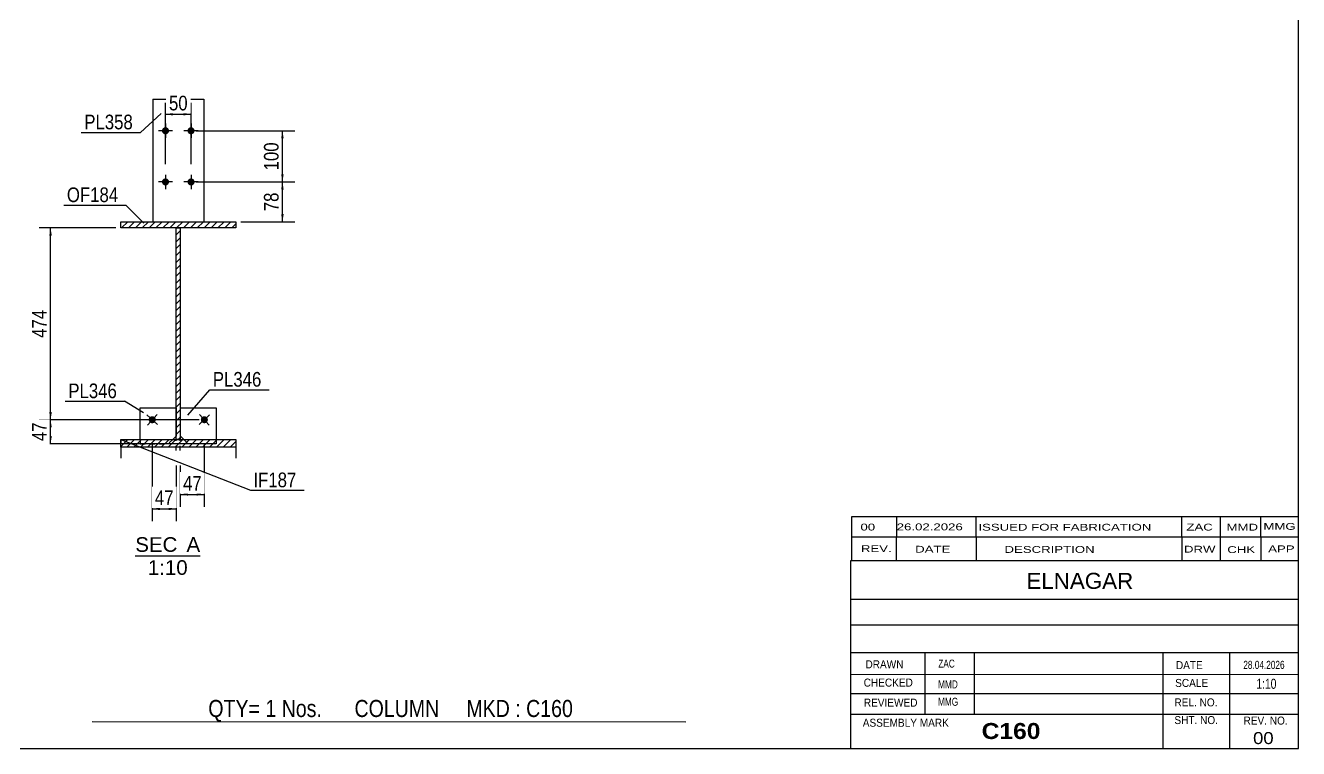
# Model space of a CAD drawing. Header units: millimetres. Extents: x -298 to 114, y -161 to 126.
# Drawn here: x -134.7 to 114.5, y -161 to -19.7 of the extents above; entities that cross this region are included whole.
import ezdxf

# ---------------------------------------------------------------- set-up
doc = ezdxf.new("R2010")
doc.units = ezdxf.units.MM
doc.linetypes.add('DXK_LINE_DOT1', pattern=[1.8814, 0.9407, -0.9407])
doc.styles.add('Arial', font='ARIAL.TTF', dxfattribs={"height": 0.2})
doc.styles.add('Arial Bold', font='ARIALBD.TTF', dxfattribs={"height": 0.2})
doc.styles.add('Arial Narrow', font='ARIALN.TTF', dxfattribs={"height": 0.2})

# ---------------------------------------------------------------- blocks, each defined once
blk = doc.blocks.new('Unknown-622305944-1210')
at = {"color": 5, "linetype": 'Continuous'}
for p, q in [((114.5, -161.05), (114.5, 125.95)), ((-295.5, -161.05), (114.5, -161.05))]:
    blk.add_line(p, q, dxfattribs=at)
blk = doc.blocks.new('Unknown-622305944-12 - 2388')
at = {"color": 1, "linetype": 'Continuous'}
blk.add_line((-113.16, -123.34), (-100.47, -123.34), dxfattribs=at)
at = {"color": 0, "linetype": 'Continuous'}
for points in [[(-104.94, -122.59), (-104.94, -119.59), (-113.16, -119.59), (-113.16, -122.59)], [(-100.47, -122.59), (-100.47, -119.59), (-103.14, -119.59), (-103.14, -122.59)], [(-102.92, -127.09), (-102.92, -124.09), (-110.7, -124.09), (-110.7, -127.09)]]:
    blk.add_wipeout(points, dxfattribs=at)
at = {"color": 136, "linetype": 'Continuous', "style": 'Arial'}
for s, height, p in [('SEC', 2.865, (-113.16, -122.59)), ('A', 2.87, (-103.14, -122.59)), ('1:10', 2.865, (-110.7, -127.09))]:
    blk.add_text(s, height=height, dxfattribs=at).set_placement(p)
blk = doc.blocks.new('Part-622305944-2415 - 2388')
at = {"linetype": 'Continuous'}
h = blk.add_hatch(dxfattribs=at)
h.set_pattern_fill('', scale=0.3, style=0, pattern_type=0)
h.set_pattern_definition([(45, (-115.9954, -100.6221), (-0.67352, 0.67352), [])])
h.paths.add_polyline_path([(-93.5, -100.62), (-116, -100.62), (-116, -102.13), (-93.5, -102.13)])
at = {"color": 7, "linetype": 'DXK_LINE_DOT1'}
for p, q in [((-116, -100.62), (-116, -102.13)), ((-93.5, -100.62), (-93.5, -102.13))]:
    blk.add_line(p, q, dxfattribs=at)
at = {"color": 2, "linetype": 'Continuous'}
for p, q in [((-116, -100.62), (-93.5, -100.62)), ((-116, -102.13), (-116, -100.62)), ((-116, -102.13), (-116, -104.28)), ((-93.5, -102.13), (-116, -102.13)), ((-93.5, -100.62), (-93.5, -102.13)), ((-93.5, -102.13), (-93.5, -104.28))]:
    blk.add_line(p, q, dxfattribs=at)
blk = doc.blocks.new('Part-622305944-2391 - 2388')
at = {"linetype": 'Continuous'}
h = blk.add_hatch(dxfattribs=at)
h.set_pattern_fill('', scale=0.3, style=0, pattern_type=0)
h.set_pattern_definition([(45, (-105.1454, -59.2621), (-0.67352, 0.67352), [])])
h.paths.add_polyline_path([(-104.35, -59.26), (-105.15, -59.26), (-105.15, -100.62), (-104.35, -100.62)])
at = {"color": 2, "linetype": 'Continuous'}
for p, q in [((-105.15, -59.26), (-104.35, -59.26)), ((-105.15, -74.26), (-105.15, -59.26)), ((-104.35, -59.26), (-104.35, -74.26)), ((-105.15, -100.62), (-105.15, -74.36)), ((-104.35, -74.36), (-104.35, -100.62)), ((-104.35, -100.62), (-105.15, -100.62))]:
    blk.add_line(p, q, dxfattribs=at)
at = {"color": 7, "linetype": 'DXK_LINE_DOT1'}
for p, q in [((-105.15, -102.78), (-105.15, -100.62)), ((-104.35, -102.78), (-104.35, -100.62))]:
    blk.add_line(p, q, dxfattribs=at)
blk = doc.blocks.new('Part-622305944-2409 - 2388')
at = {"linetype": 'Continuous'}
h = blk.add_hatch(dxfattribs=at)
h.set_pattern_fill('', scale=0.3, style=0, pattern_type=0)
h.set_pattern_definition([(45, (-115.9954, -58.0621), (-0.67352, 0.67352), [])])
h.paths.add_polyline_path([(-93.5, -58.06), (-116, -58.06), (-116, -59.26), (-93.5, -59.26)])
at = {"color": 2, "linetype": 'Continuous'}
for p, q in [((-116, -58.06), (-93.5, -58.06)), ((-116, -59.26), (-116, -58.06)), ((-93.5, -59.26), (-116, -59.26)), ((-93.5, -58.06), (-93.5, -59.26))]:
    blk.add_line(p, q, dxfattribs=at)
blk = doc.blocks.new('Part-622305944-4797 - 2388')
at = {"color": 2, "linetype": 'Continuous'}
for p, q in [((-109.75, -34.06), (-99.75, -34.06)), ((-109.75, -34.06), (-109.75, -58.06)), ((-99.75, -34.06), (-99.75, -58.06))]:
    blk.add_line(p, q, dxfattribs=at)
at = {"color": 7, "linetype": 'DXK_LINE_DOT1'}
blk.add_line((-109.75, -58.06), (-99.75, -58.06), dxfattribs=at)
blk = doc.blocks.new('Part-622305944-4798 - 2388')
at = {"color": 2, "linetype": 'Continuous'}
for p, q in [((-112.18, -100.62), (-112.18, -94.46)), ((-112.18, -94.46), (-105.18, -94.46)), ((-105.18, -94.46), (-105.18, -99.96)), ((-105.18, -99.96), (-105.84, -100.62))]:
    blk.add_line(p, q, dxfattribs=at)
at = {"color": 7, "linetype": 'DXK_LINE_DOT1'}
for p, q in [((-112.18, -100.62), (-112.18, -101.46)), ((-112.18, -101.46), (-106.68, -101.46)), ((-105.84, -100.62), (-106.68, -101.46))]:
    blk.add_line(p, q, dxfattribs=at)
blk = doc.blocks.new('Part-622305944-4801 - 2388')
at = {"color": 2, "linetype": 'Continuous'}
for p, q in [((-104.32, -99.96), (-104.32, -94.46)), ((-104.32, -94.46), (-97.32, -94.46)), ((-97.32, -94.46), (-97.32, -100.62)), ((-104.32, -99.96), (-103.66, -100.62))]:
    blk.add_line(p, q, dxfattribs=at)
at = {"color": 7, "linetype": 'DXK_LINE_DOT1'}
for p, q in [((-103.66, -100.62), (-102.82, -101.46)), ((-97.32, -101.46), (-102.82, -101.46)), ((-97.32, -100.62), (-97.32, -101.46))]:
    blk.add_line(p, q, dxfattribs=at)
blk = doc.blocks.new('Bolt-622305944-4811 - 2388')
at = {"linetype": 'Continuous'}
for points in [[(-106.55, -40.26, -1), (-107.95, -40.26, -1)], [(-101.55, -40.26, -1), (-102.95, -40.26, -1)], [(-106.55, -50.26, -1), (-107.95, -50.26, -1)], [(-101.55, -50.26, -1), (-102.95, -50.26, -1)]]:
    blk.add_hatch(color=3, dxfattribs=at).paths.add_polyline_path(points)
at = {"color": 3, "linetype": 'Continuous'}
for p, q in [((-107.25, -38.86), (-107.25, -41.66)), ((-102.25, -38.86), (-102.25, -41.66)), ((-105.85, -40.26), (-108.65, -40.26)), ((-100.85, -40.26), (-103.65, -40.26)), ((-107.25, -48.86), (-107.25, -51.66)), ((-102.25, -48.86), (-102.25, -51.66)), ((-105.85, -50.26), (-108.65, -50.26)), ((-100.85, -50.26), (-103.65, -50.26))]:
    blk.add_line(p, q, dxfattribs=at)
blk = doc.blocks.new('Bolt-622305944-4812 - 2388')
at = {"linetype": 'Continuous'}
blk.add_hatch(color=3, dxfattribs=at).paths.add_polyline_path([(-109.38, -96.24, -1), (-110.31, -97.28, -1)])
at = {"color": 3, "linetype": 'Continuous'}
for p, q in [((-110.88, -95.82), (-108.81, -97.7)), ((-108.91, -95.72), (-110.78, -97.8))]:
    blk.add_line(p, q, dxfattribs=at)
blk = doc.blocks.new('Bolt-622305944-4815 - 2388')
at = {"linetype": 'Continuous'}
blk.add_hatch(color=3, dxfattribs=at).paths.add_polyline_path([(-99.18, -97.28, -1), (-100.11, -96.24, -1)])
at = {"color": 3, "linetype": 'Continuous'}
for p, q in [((-98.61, -95.82), (-100.68, -97.7)), ((-98.71, -97.8), (-100.58, -95.72))]:
    blk.add_line(p, q, dxfattribs=at)
blk = doc.blocks.new('StraightDimension-622305944-8103 - 2388')
at = {"linetype": 'Continuous'}
for points in [[(-130, -60.76), (-129.75, -59.26), (-129.5, -60.76)], [(-129.5, -95.26), (-129.75, -96.76), (-130, -95.26)]]:
    blk.add_hatch(color=7, dxfattribs=at).paths.add_polyline_path(points)
at = {"color": 7, "linetype": 'Continuous'}
for p, q in [((-117, -59.26), (-132, -59.26)), ((-129.75, -96.76), (-129.75, -59.26)), ((-100.65, -96.76), (-132, -96.76))]:
    blk.add_line(p, q, dxfattribs=at)
at = {"color": 0}
blk.add_wipeout([(-129.9, -74.67), (-134.1, -74.67), (-134.1, -81.35), (-129.9, -81.35)], dxfattribs=at)
at = {"color": 3, "style": 'Arial Narrow'}
blk.add_text('474', height=2.863, rotation=90.0002, dxfattribs=at).set_placement((-130.5, -80.75))
blk = doc.blocks.new('StraightDimension-622305944-2486 - 2388')
at = {"linetype": 'Continuous'}
for points in [[(-105.75, -37.27), (-107.25, -37.02), (-105.75, -36.77)], [(-103.75, -36.77), (-102.25, -37.02), (-103.75, -37.27)]]:
    blk.add_hatch(color=7, dxfattribs=at).paths.add_polyline_path(points)
at = {"color": 7, "linetype": 'Continuous'}
for p, q in [((-107.25, -46.76), (-107.25, -34.77)), ((-102.25, -46.76), (-102.25, -34.77)), ((-107.25, -37.02), (-102.25, -37.02))]:
    blk.add_line(p, q, dxfattribs=at)
at = {"color": 0}
blk.add_wipeout([(-102.32, -36.87), (-102.32, -32.67), (-107.17, -32.67), (-107.17, -36.87)], dxfattribs=at)
at = {"color": 3, "style": 'Arial Narrow'}
blk.add_text('50', height=2.863, dxfattribs=at).set_placement((-106.57, -36.27))
blk = doc.blocks.new('StraightDimension-622305944-2488 - 2388')
at = {"linetype": 'Continuous'}
for points in [[(-108.35, -114.44), (-109.85, -114.19), (-108.35, -113.94)], [(-106.65, -113.94), (-105.15, -114.19), (-106.65, -114.44)]]:
    blk.add_hatch(color=7, dxfattribs=at).paths.add_polyline_path(points)
at = {"color": 7, "linetype": 'Continuous'}
for p, q in [((-109.85, -101.62), (-109.85, -116.59)), ((-105.15, -105.74), (-105.15, -116.59)), ((-109.85, -114.19), (-105.15, -114.19))]:
    blk.add_line(p, q, dxfattribs=at)
at = {"color": 0}
blk.add_wipeout([(-105.07, -114.04), (-105.07, -109.84), (-109.92, -109.84), (-109.92, -114.04)], dxfattribs=at)
at = {"color": 3, "style": 'Arial Narrow'}
blk.add_text('47', height=2.863, dxfattribs=at).set_placement((-109.32, -113.44))
blk = doc.blocks.new('StraightDimension-622305944-2496 - 2388')
at = {"linetype": 'Continuous'}
for points in [[(-102.85, -111.61), (-104.35, -111.36), (-102.85, -111.11)], [(-101.15, -111.11), (-99.65, -111.36), (-101.15, -111.61)]]:
    blk.add_hatch(color=7, dxfattribs=at).paths.add_polyline_path(points)
at = {"color": 7, "linetype": 'Continuous'}
for p, q in [((-99.65, -101.62), (-99.65, -113.76)), ((-104.35, -105.74), (-104.35, -113.76)), ((-104.35, -111.36), (-99.65, -111.36))]:
    blk.add_line(p, q, dxfattribs=at)
at = {"color": 0}
blk.add_wipeout([(-99.57, -111.21), (-99.57, -107.01), (-104.42, -107.01), (-104.42, -111.21)], dxfattribs=at)
at = {"color": 3, "style": 'Arial Narrow'}
blk.add_text('47', height=2.863, dxfattribs=at).set_placement((-103.82, -110.61))
blk = doc.blocks.new('StraightDimension-622305944-8044 - 2388')
at = {"linetype": 'Continuous'}
for points in [[(-84.62, -41.76), (-84.37, -40.26), (-84.12, -41.76)], [(-84.12, -48.76), (-84.37, -50.26), (-84.62, -48.76)]]:
    blk.add_hatch(color=7, dxfattribs=at).paths.add_polyline_path(points)
at = {"color": 7, "linetype": 'Continuous'}
for p, q in [((-101.25, -40.26), (-81.97, -40.26)), ((-84.37, -50.26), (-84.37, -40.26)), ((-101.25, -50.26), (-81.97, -50.26))]:
    blk.add_line(p, q, dxfattribs=at)
at = {"color": 0}
blk.add_wipeout([(-84.52, -41.92), (-88.72, -41.92), (-88.72, -48.6), (-84.52, -48.6)], dxfattribs=at)
at = {"color": 3, "style": 'Arial Narrow'}
blk.add_text('100', height=2.863, rotation=90.0002, dxfattribs=at).set_placement((-85.12, -48))
blk = doc.blocks.new('StraightDimension-622305944-8045 - 2388')
at = {"linetype": 'Continuous'}
for points in [[(-84.62, -51.76), (-84.37, -50.26), (-84.12, -51.76)], [(-84.12, -56.56), (-84.37, -58.06), (-84.62, -56.56)]]:
    blk.add_hatch(color=7, dxfattribs=at).paths.add_polyline_path(points)
at = {"color": 7, "linetype": 'Continuous'}
for p, q in [((-101.25, -50.26), (-81.97, -50.26)), ((-84.37, -58.06), (-84.37, -50.26)), ((-92.5, -58.06), (-81.97, -58.06))]:
    blk.add_line(p, q, dxfattribs=at)
at = {"color": 0}
blk.add_wipeout([(-84.52, -51.73), (-88.72, -51.73), (-88.72, -56.59), (-84.52, -56.59)], dxfattribs=at)
at = {"color": 3, "style": 'Arial Narrow'}
blk.add_text('78', height=2.863, rotation=90.0002, dxfattribs=at).set_placement((-85.12, -55.99))
blk = doc.blocks.new('StraightDimension-622305944-8104 - 2388')
at = {"linetype": 'Continuous'}
for points in [[(-130, -98.26), (-129.75, -96.76), (-129.5, -98.26)], [(-129.5, -99.96), (-129.75, -101.46), (-130, -99.96)]]:
    blk.add_hatch(color=7, dxfattribs=at).paths.add_polyline_path(points)
at = {"color": 7, "linetype": 'Continuous'}
for p, q in [((-100.65, -96.76), (-132, -96.76)), ((-129.75, -101.46), (-129.75, -96.76)), ((-98.32, -101.46), (-132, -101.46))]:
    blk.add_line(p, q, dxfattribs=at)
at = {"color": 0}
blk.add_wipeout([(-129.9, -96.68), (-134.1, -96.68), (-134.1, -101.54), (-129.9, -101.54)], dxfattribs=at)
at = {"color": 3, "style": 'Arial Narrow'}
blk.add_text('47', height=2.863, rotation=90.0002, dxfattribs=at).set_placement((-130.5, -100.94))
blk = doc.blocks.new('CBS_CALLOFF-622305944-8716')
at = {"color": 7, "linetype": 'Continuous'}
blk.add_line((-121.63, -155.78), (-5.39, -155.8), dxfattribs=at)
at = {"color": 3, "linetype": 'Continuous', "style": 'Arial Narrow'}
blk.add_text('QTY= 1 Nos.      COLUMN     MKD : C160', height=3.3405, dxfattribs=at).set_placement((-98.87, -154.89))
blk = doc.blocks.new('CBS_NAME_BLOG-622305944-8717')
at = {"color": 7, "linetype": 'Continuous'}
for p, q in [((26.9, -124.3), (114.42, -124.3)), ((26.9, -161.01), (26.9, -124.3)), ((26.91, -131.83), (114.42, -131.83)), ((26.98, -136.89), (114.5, -136.89)), ((26.9, -142.26), (114.42, -142.26)), ((41.43, -154.37), (41.43, -142.27)), ((51.11, -154.34), (51.11, -142.27)), ((88.03, -161.01), (88.03, -142.28)), ((101.08, -161.01), (101.08, -142.26)), ((26.91, -146.56), (114.5, -146.54)), ((26.9, -150.31), (114.42, -150.31)), ((26.9, -154.35), (114.42, -154.35)), ((26.9, -161.05), (114.5, -161.05))]:
    blk.add_line(p, q, dxfattribs=at)
at = {"color": 3, "linetype": 'Continuous', "style": 'Arial'}
blk.add_text('ELNAGAR', height=3.133, dxfattribs=at).set_placement((61.23, -129.83))
at = {"color": 3, "linetype": 'Continuous'}
for s, height, style, width, p in [('DRAWN', 1.566, 'Arial', 0.9, (29.74, -145.37)), ('ZAC', 1.565, 'Arial Narrow', 0.9, (43.99, -145.23)), ('DATE', 1.566, 'Arial', 0.9, (90.5, -145.53)), ('28.04.2026', 1.565, 'Arial Narrow', 0.9, (103.69, -145.47)), ('CHECKED', 1.566, 'Arial', 0.9, (29.39, -148.94)), ('MMD', 1.565, 'Arial Narrow', 0.9, (43.96, -149.29)), ('SCALE', 1.566, 'Arial', 0.9, (90.35, -149.01)), ('1:10', 1.957, 'Arial Narrow', 0.9, (106.24, -149.37)), ('REVIEWED', 1.566, 'Arial', 0.9, (29.42, -152.86)), ('MMG', 1.565, 'Arial Narrow', 0.9, (43.94, -152.69)), ('REL. NO.', 1.566, 'Arial', 0.9, (90.21, -152.81)), ('ASSEMBLY MARK', 1.5663, 'Arial', 0.9, (29.21, -156.79)), ('C160', 3.131, 'Arial Bold', 1.1, (52.48, -159.19)), ('SHT. NO.', 1.566, 'Arial', 0.9, (90.2, -156.27)), ('REV. NO.', 1.566, 'Arial', 0.9, (103.73, -156.37))]:
    blk.add_text(s, height=height, dxfattribs=dict(at, style=style, width=width)).set_placement(p)
at = {"color": 3, "style": 'Arial', "width": 1.1}
blk.add_text('00', height=2.349, dxfattribs=at).set_placement((105.6, -160.18))
blk = doc.blocks.new('CBS_REVISION-622305944-8718')
at = {"color": 7, "linetype": 'Continuous'}
for p, q in [((26.99, -115.77), (26.99, -119.67)), ((35.8, -115.76), (35.79, -119.67)), ((51.38, -119.67), (51.38, -115.74)), ((91.65, -119.66), (91.66, -115.74)), ((99.21, -119.67), (99.21, -115.75)), ((107.13, -119.67), (107.13, -115.76)), ((26.99, -119.67), (114.49, -119.67)), ((26.99, -119.67), (26.99, -124.3)), ((35.78, -119.67), (35.78, -124.3)), ((51.38, -119.67), (51.38, -124.24)), ((91.64, -119.67), (91.64, -124.3)), ((99.18, -119.67), (99.18, -124.3)), ((107.12, -119.67), (107.12, -124.3)), ((26.99, -124.3), (114.49, -124.3))]:
    blk.add_line(p, q, dxfattribs=at)
blk.add_arc((70.74, -28089.04), 27973.31, 89.910387, 90.089622, dxfattribs=at)
at = {"color": 7, "style": 'Arial Narrow', "width": 1.7}
for s, height, p in [('00', 1.326, (28.76, -118.41)), ('26.02.2026', 1.326, (35.86, -118.37)), ('ISSUED FOR FABRICATION', 1.3257, (51.84, -118.44)), ('ZAC', 1.326, (92.55, -118.42)), ('MMD', 1.326, (100.41, -118.43))]:
    blk.add_text(s, height=height, dxfattribs=at).set_placement(p)
at = {"color": 7, "linetype": 'Continuous', "style": 'Arial Narrow', "width": 1.7}
for s, height, p in [('MMG', 1.326, (107.62, -118.28)), ('REV.', 1.326, (28.85, -122.62)), ('DATE', 1.326, (39.47, -122.74)), ('DESCRIPTION', 1.3257, (56.95, -122.79)), ('DRW', 1.326, (92.07, -122.73)), ('CHK', 1.326, (100.55, -122.82)), ('APP', 1.326, (108.56, -122.67))]:
    blk.add_text(s, height=height, dxfattribs=at).set_placement(p)
blk = doc.blocks.new('Mark-622305944-2411 - 2388')
at = {"color": 0}
blk.add_wipeout([(-81.63, -109.96), (-81.63, -106.96), (-90.04, -106.96), (-90.04, -109.96)], dxfattribs=at)
blk.add_wipeout([(-81.63, -109.96), (-81.63, -106.96), (-90.04, -106.96), (-90.04, -109.96)], dxfattribs=at)
at = {"color": 7, "linetype": 'Continuous'}
for p, q in [((-116, -100.62), (-90.64, -110.56)), ((-90.64, -110.56), (-80.13, -110.56))]:
    blk.add_line(p, q, dxfattribs=at)
at = {"color": 3, "style": 'Arial Narrow'}
blk.add_text('IF187', height=2.863, dxfattribs=at).set_placement((-90.04, -109.96))
blk = doc.blocks.new('Mark-622305944-2405 - 2388')
at = {"color": 7, "linetype": 'Continuous'}
blk.add_line((-111.47, -58.33), (-115, -54.8), dxfattribs=at)
at = {"color": 0}
blk.add_wipeout([(-116.5, -54.2), (-116.5, -51.2), (-126.55, -51.2), (-126.55, -54.2)], dxfattribs=at)
blk.add_wipeout([(-116.5, -54.2), (-116.5, -51.2), (-126.55, -51.2), (-126.55, -54.2)], dxfattribs=at)
at = {"color": 7, "linetype": 'Continuous'}
blk.add_line((-127.15, -54.8), (-115, -54.8), dxfattribs=at)
at = {"color": 3, "style": 'Arial Narrow'}
blk.add_text('OF184', height=2.863, dxfattribs=at).set_placement((-126.55, -54.2))
blk = doc.blocks.new('Mark-622305944-4887 - 2388')
at = {"color": 7, "linetype": 'Continuous'}
blk.add_line((-108.09, -36.87), (-112.13, -40.57), dxfattribs=at)
at = {"color": 0}
blk.add_wipeout([(-113.63, -39.97), (-113.63, -36.97), (-123.14, -36.97), (-123.14, -39.97)], dxfattribs=at)
blk.add_wipeout([(-113.63, -39.97), (-113.63, -36.97), (-123.14, -36.97), (-123.14, -39.97)], dxfattribs=at)
at = {"color": 7, "linetype": 'Continuous'}
blk.add_line((-123.74, -40.57), (-112.13, -40.57), dxfattribs=at)
at = {"color": 3, "style": 'Arial Narrow'}
blk.add_text('PL358', height=2.863, dxfattribs=at).set_placement((-123.14, -39.97))
blk = doc.blocks.new('Mark-622305944-4890 - 2388')
at = {"color": 7, "linetype": 'Continuous'}
blk.add_line((-111.54, -95.42), (-115.26, -93.14), dxfattribs=at)
at = {"color": 0}
blk.add_wipeout([(-116.76, -92.54), (-116.76, -89.54), (-126.26, -89.54), (-126.26, -92.54)], dxfattribs=at)
blk.add_wipeout([(-116.76, -92.54), (-116.76, -89.54), (-126.26, -89.54), (-126.26, -92.54)], dxfattribs=at)
at = {"color": 7, "linetype": 'Continuous'}
blk.add_line((-126.86, -93.14), (-115.26, -93.14), dxfattribs=at)
at = {"color": 3, "style": 'Arial Narrow'}
blk.add_text('PL346', height=2.863, dxfattribs=at).set_placement((-126.26, -92.54))
blk = doc.blocks.new('Mark-622305944-4893 - 2388')
at = {"color": 0}
blk.add_wipeout([(-88.48, -90.29), (-88.48, -87.29), (-97.98, -87.29), (-97.98, -90.29)], dxfattribs=at)
blk.add_wipeout([(-88.48, -90.29), (-88.48, -87.29), (-97.98, -87.29), (-97.98, -90.29)], dxfattribs=at)
at = {"color": 7, "linetype": 'Continuous'}
for p, q in [((-102.89, -95.89), (-98.58, -90.89)), ((-98.58, -90.89), (-86.98, -90.89))]:
    blk.add_line(p, q, dxfattribs=at)
at = {"color": 3, "style": 'Arial Narrow'}
blk.add_text('PL346', height=2.863, dxfattribs=at).set_placement((-97.98, -90.29))

msp = doc.modelspace()

# ---------------------------------------------------------------- block references
for name in ['Unknown-622305944-1210', 'Part-622305944-4797 - 2388', 'Bolt-622305944-4811 - 2388', 'Part-622305944-2409 - 2388', 'Part-622305944-2391 - 2388', 'Part-622305944-4798 - 2388', 'Part-622305944-4801 - 2388', 'Bolt-622305944-4812 - 2388', 'Bolt-622305944-4815 - 2388', 'Part-622305944-2415 - 2388', 'CBS_REVISION-622305944-8718', 'CBS_NAME_BLOG-622305944-8717', 'CBS_CALLOFF-622305944-8716']:
    msp.add_blockref(name, (0, 0))

# ---------------------------------------------------------------- next in the draw order: block references
for name in ['StraightDimension-622305944-2486 - 2388', 'StraightDimension-622305944-8103 - 2388', 'StraightDimension-622305944-2488 - 2388', 'Unknown-622305944-12 - 2388']:
    msp.add_blockref(name, (0, 0))

# ---------------------------------------------------------------- next in the draw order: block references
for name in ['Mark-622305944-4887 - 2388', 'StraightDimension-622305944-8044 - 2388', 'Mark-622305944-2405 - 2388', 'Mark-622305944-4890 - 2388', 'StraightDimension-622305944-2496 - 2388']:
    msp.add_blockref(name, (0, 0))

# ---------------------------------------------------------------- next in the draw order: block references
for name in ['StraightDimension-622305944-8045 - 2388', 'StraightDimension-622305944-8104 - 2388']:
    msp.add_blockref(name, (0, 0))

# ---------------------------------------------------------------- next in the draw order: block references
for name in ['Mark-622305944-4893 - 2388', 'Mark-622305944-2411 - 2388']:
    msp.add_blockref(name, (0, 0))

doc.saveas('drawing.dxf')
